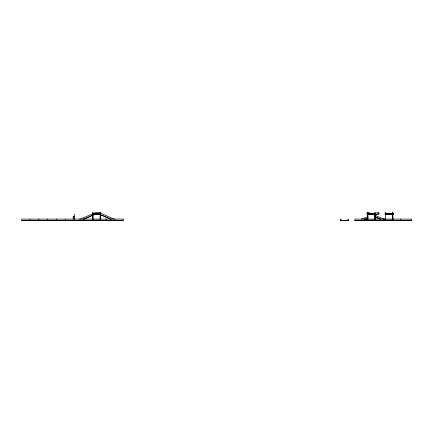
<?xml version="1.0" encoding="UTF-8"?>
<svg xmlns="http://www.w3.org/2000/svg" width="433" height="433" viewBox="0 0 433 433"><rect width="100%" height="100%" fill="white"/><g stroke="black" fill="none" stroke-linecap="round" stroke-linejoin="round"><path stroke-width="0.65" d="M79.493 220.359L79.493 220.359A6.067 6.067 0 0 0 80.939 220.186M92.743 213.036L92.743 219.417L92.743 212.43L93.057 212.43L93.057 219.222M100.359 219.417L100.359 213.036M385.327 219.417L385.327 213.036M392.623 219.222L392.623 213.036M392.942 219.417L392.942 213.036M375.806 213.918L366.919 213.918L367.168 212.43A7.323 7.323 0 0 1 369.847 213.036L372.31 214.113M83.152 219.315L92.987 215.012M83.85 219.239L93.073 215.206M368.11 216.532L363.195 218.687A4.817 4.817 0 0 1 361.425 219.087L361.236 219.093M373.641 214.113L376.098 213.036A7.323 7.323 0 0 1 378.783 212.43L379.032 213.918L374.837 215.206M364.922 219.315L367.996 217.972M374.756 215.012L376.602 214.205A6.067 6.067 0 0 1 379.032 213.696M365.62 219.239L368.077 218.167M81.61 220.208L80.284 220.57M363.374 220.208L362.048 220.57M95.677 214.129L96.965 213.918M378.431 213.94L378.729 213.918M79.472 219.093L79.493 219.093A4.812 4.812 0 0 0 81.426 218.687L94.334 213.036A7.323 7.323 0 0 1 97.014 212.43L97.517 212.43A7.323 7.323 0 0 1 100.196 213.036L113.105 218.687A4.812 4.812 0 0 0 115.037 219.093L115.059 219.093M92.743 213.696L100.359 213.696M367.552 213.696L375.167 213.696M385.327 213.696L392.942 213.696M100.359 213.918L92.743 213.918L100.359 213.994M384.688 213.918L393.575 213.918M367.552 213.962L375.167 213.994M385.327 213.994L392.942 213.924M92.743 214.032L100.359 214.075M367.552 214.075L375.167 214.032M385.327 214.075L392.942 214.032M385.327 214.183L392.942 214.129M92.743 214.248L100.359 214.248M367.552 214.248L375.167 214.248M385.327 214.248L392.942 214.248M92.743 214.324L100.359 214.324M367.552 214.324L375.167 214.324M385.327 214.324L392.942 214.324M92.743 214.4L100.359 214.4M367.552 214.4L375.167 214.4M74.335 216.392L73.388 216.392L73.388 219.093M73.388 217.068L73.053 216.733M73.388 217.404L73.053 217.404L73.388 217.745M73.388 218.08L73.053 218.08L73.388 218.481M92.743 220.208L100.359 220.208M367.552 220.208L375.167 220.208M385.327 220.208L392.942 220.208M92.743 220.273L100.359 220.273M367.552 220.273L375.167 220.273M385.327 220.273L392.942 220.273M340.988 220.359L347.97 220.359M354.833 220.359L411.35 220.359M340.035 220.57L348.922 220.57M384.71 219.093L384.526 219.087A4.817 4.817 0 0 1 382.756 218.687L374.767 215.19M367.216 213.918L368.51 214.129M97.566 213.918L98.854 214.129M383.903 220.57L382.572 220.208M114.247 220.57L112.921 220.208M374.881 216.624L381.029 219.315M374.799 216.819L380.331 219.239M100.31 214.476L111.378 219.315M100.229 214.671L110.68 219.239M400.438 219.093L400.438 220.57M393.467 219.093L393.467 220.57M392.942 218.687L392.942 220.57M392.85 219.093L392.85 220.57M392.623 214.205L392.623 212.43L392.942 212.43L392.942 214.4L385.327 214.4L385.327 212.43L385.641 212.43L385.641 214.292M392.623 218.687L392.623 220.57M385.641 220.186L385.641 220.57M385.327 218.687L385.327 219.082M385.327 220.186L385.327 220.57M384.688 220.57L384.688 220.359A6.067 6.067 0 0 1 383.243 220.186M383.963 219.093L383.963 220.57M383.302 219.093L383.302 220.57M375.806 219.093L375.806 220.57M375.167 220.57L375.167 212.43L374.854 212.43L374.854 220.57M374.529 219.093L374.529 220.57M367.871 219.222L367.871 212.43L367.552 212.43L367.552 220.57M367.871 220.186L367.871 220.57M367.227 219.093L367.227 220.57M366.594 219.093L366.594 220.57M364.673 219.093L364.673 220.57M364.353 219.093L364.353 220.57M361.257 220.57L361.257 220.359A6.067 6.067 0 0 0 362.708 220.186M348.289 220.57L348.289 219.093L347.97 219.093L347.97 220.57M340.988 220.57L340.988 219.093L340.668 219.093L340.668 220.57M122.972 220.57L21.969 220.57M115.037 220.57L115.037 220.359A6.067 6.067 0 0 1 113.592 220.186M106.15 219.093L106.15 220.57M100.359 220.57L100.359 212.43L100.045 212.43L100.045 219.222M100.045 220.186L100.045 220.57M93.057 220.186L93.057 220.57M92.743 220.186L92.743 220.57M83.223 219.093L83.223 220.57M74.335 214.032L74.335 220.57M65.448 219.093L65.448 220.57M56.561 219.093L56.561 220.57M47.673 219.093L47.673 220.57M38.786 219.093L38.786 220.57M29.904 219.093L29.904 220.57M95.027 214.124A6.067 6.067 0 0 1 99.503 214.124M366.919 213.696A6.067 6.067 0 0 1 369.16 214.124M123.291 219.093L21.65 219.093L21.65 220.57L123.291 220.57L123.291 219.093M411.35 219.093L354.833 219.093L354.833 220.57L411.35 220.57L411.35 219.093"/></g></svg>
